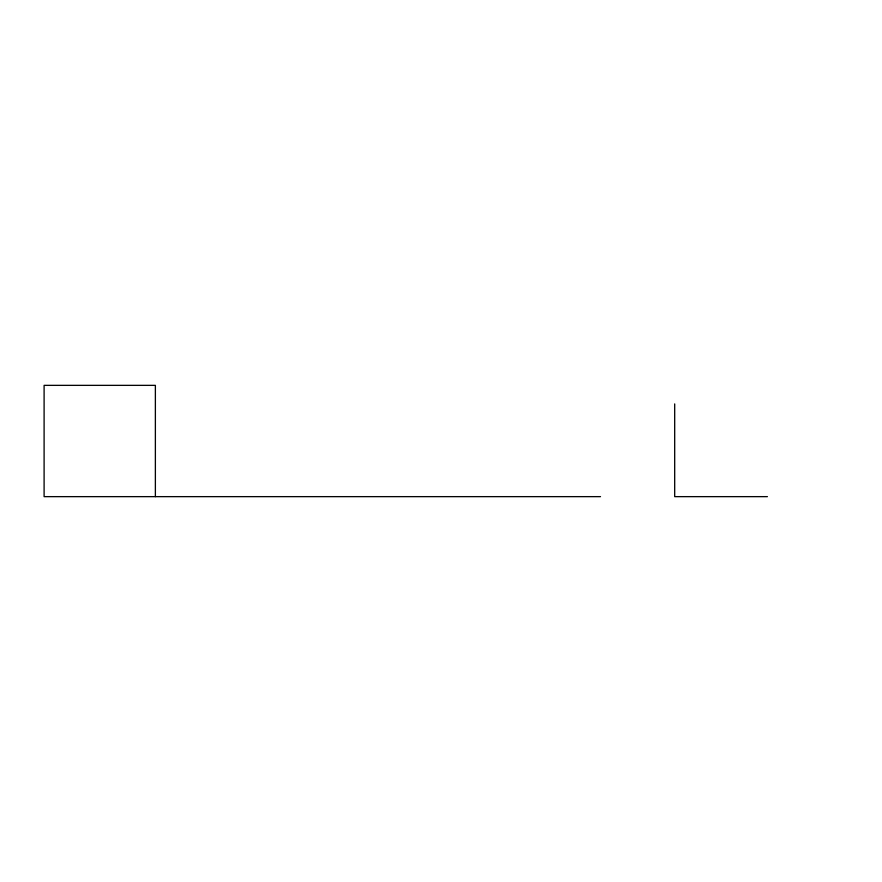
<?xml version="1.0" encoding="UTF-8"?>
<svg xmlns="http://www.w3.org/2000/svg" width="882" height="882" viewBox="0 0 882 882"><rect width="100%" height="100%" fill="white"/><g stroke="black" fill="none" stroke-linecap="round" stroke-linejoin="round"><path stroke-width="1.32" d="M600.499 496.643L44.1 496.643L44.1 385.357L155.375 385.357L155.375 496.643M767.417 496.643L674.686 496.643L674.686 403.912"/></g></svg>
